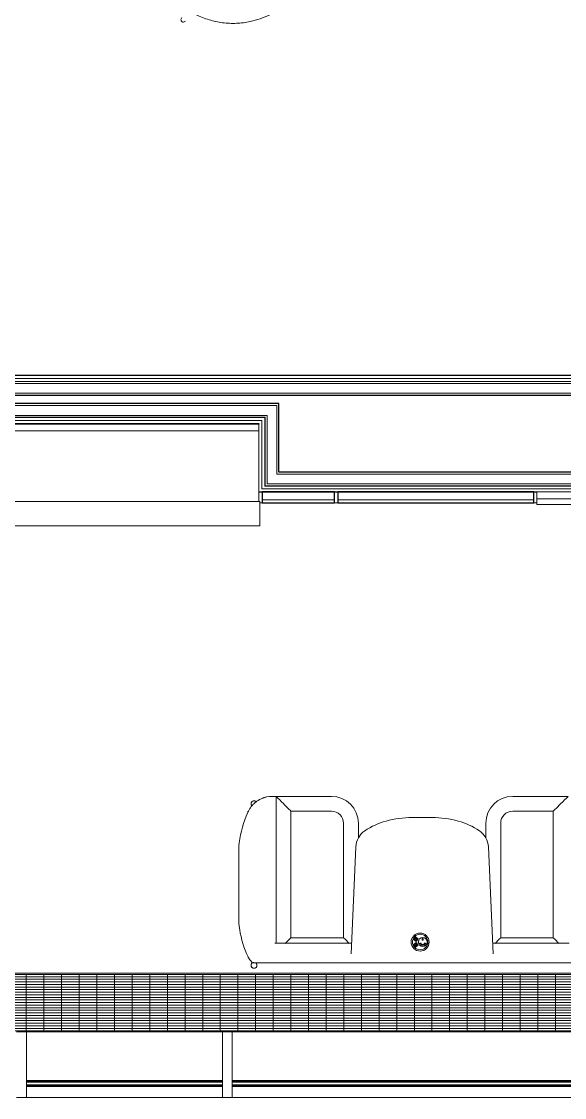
# Model space of a CAD drawing. Header units: millimetres. Extents: x 90978 to 295199, y -4084 to 97293.
# Drawn here: x 173551 to 176321, y 12073 to 17569 of the extents above; entities that cross this region are included whole.
import ezdxf

# ---------------------------------------------------------------- set-up
doc = ezdxf.new("R2010")
doc.units = ezdxf.units.MM
doc.header["$MEASUREMENT"] = 0
for name, color, linetype, lineweight in [('CSM-STL-XX-ZZ-M3-A-XXXX-00001_detached _19_04_21__rvt-1-Level 0$0$A-GENM', 7, 'CONTINUOUS', 9), ('CSM-STL-XX-ZZ-M3-A-XXXX-00001_detached _19_04_21__rvt-1-Level 0$0$A-GLAZ-CURT', 7, 'CONTINUOUS', 9), ('CSM-STL-XX-ZZ-M3-A-XXXX-00001_detached _19_04_21__rvt-1-Level 0$0$A-GLAZ-CWMG', 7, 'CONTINUOUS', 9), ('CSM-STL-XX-ZZ-M3-A-XXXX-00001_detached _19_04_21__rvt-1-Level 0$0$A-WALL', 7, 'CONTINUOUS', 9), ('CSM-STL-XX-ZZ-M3-A-XXXX-00001_detached _19_04_21__rvt-1-Level 0$0$I-FURN', 8, 'CONTINUOUS', 9), ('CSM-STL-XX-ZZ-M3-A-XXXX-00001_detached _19_04_21__rvt-1-Level 0$0$I-WALL', 7, 'CONTINUOUS', 9), ('G-IMPT', 8, 'CONTINUOUS', 9), ('I-FURN', 8, 'CONTINUOUS', 9)]:
    doc.layers.add(name, color=color, linetype=linetype, lineweight=lineweight)

msp = doc.modelspace()

# ---------------------------------------------------------------- hatches: boundary and pattern name
at = {"layer": 'CSM-STL-XX-ZZ-M3-A-XXXX-00001_detached _19_04_21__rvt-1-Level 0$0$A-GENM'}
h = msp.add_hatch(dxfattribs=at)
h.set_pattern_fill('FP_27', color=256, style=0, pattern_type=2)
h.set_pattern_definition([(0, (173125.082, 12558.142), (0, 13.2), []), (90, (173125.08, 12558.14), (-90, 6e-15), [])])
h.paths.add_polyline_path([(189294.8, 12414.1), (189294.8, 12702.1), (156955.3, 12702.1), (156955.3, 12414.1), (189031.6, 12414.1)], flags=0)
at = {"layer": 'CSM-STL-XX-ZZ-M3-A-XXXX-00001_detached _19_04_21__rvt-1-Level 0$0$A-GLAZ-CURT'}
h = msp.add_hatch(color=256, dxfattribs=at)
h.paths.add_polyline_path([(174575.8, 12130.7), (174575.8, 12136.7), (173575.8, 12136.7), (173575.8, 12130.7)], flags=0)
h.paths.add_polyline_path([(174575.8, 12152.7), (174575.8, 12158.7), (173575.8, 12158.7), (173575.8, 12152.7)], flags=0)
h = msp.add_hatch(color=256, dxfattribs=at)
h.paths.add_polyline_path([(176525.8, 12130.7), (176525.8, 12136.7), (174625.8, 12136.7), (174625.8, 12130.7), (175095.7, 12130.7)], flags=0)
h.paths.add_polyline_path([(176525.8, 12152.7), (176525.8, 12158.7), (174625.8, 12158.7), (174625.8, 12152.7), (175095.7, 12152.7)], flags=0)

# ---------------------------------------------------------------- linework, layer by layer
at = {"layer": 'CSM-STL-XX-ZZ-M3-A-XXXX-00001_detached _19_04_21__rvt-1-Level 0$0$A-GENM'}
for p, q in [((189294.8, 12702.1), (156955.3, 12702.1)), ((157147.6, 12708.1), (189300.8, 12708.1)), ((156955.3, 12414.1), (189294.8, 12414.1))]:
    msp.add_line(p, q, dxfattribs=at)
at = {"layer": 'CSM-STL-XX-ZZ-M3-A-XXXX-00001_detached _19_04_21__rvt-1-Level 0$0$A-GLAZ-CURT', "lineweight": 30}
for p, q in [((174575.8, 12158.7), (173575.8, 12158.7)), ((173575.8, 12158.7), (173575.8, 12152.7)), ((173575.8, 12152.7), (174575.8, 12152.7)), ((174575.8, 12152.7), (174575.8, 12158.7)), ((176525.8, 12158.7), (174625.8, 12158.7)), ((174625.8, 12158.7), (174625.8, 12152.7)), ((174625.8, 12152.7), (176525.8, 12152.7)), ((174575.8, 12136.7), (173575.8, 12136.7)), ((173575.8, 12136.7), (173575.8, 12130.7)), ((173575.8, 12130.7), (174575.8, 12130.7)), ((174575.8, 12130.7), (174575.8, 12136.7)), ((176525.8, 12136.7), (174625.8, 12136.7)), ((174625.8, 12136.7), (174625.8, 12130.7)), ((174625.8, 12130.7), (176525.8, 12130.7))]:
    msp.add_line(p, q, dxfattribs=at)
at = {"layer": 'CSM-STL-XX-ZZ-M3-A-XXXX-00001_detached _19_04_21__rvt-1-Level 0$0$A-GLAZ-CWMG', "lineweight": 20, "extrusion": (0, 0, -1)}
for p, q in [((173575.8, 12408.2), (173525.8, 12408.2)), ((173575.8, 12073.2), (173575.8, 12408.2)), ((174625.8, 12408.2), (174575.8, 12408.2)), ((174575.8, 12408.2), (174575.8, 12073.2)), ((174625.8, 12073.2), (174625.8, 12408.2)), ((173525.8, 12073.2), (173575.8, 12073.2)), ((174575.8, 12073.2), (174625.8, 12073.2))]:
    msp.add_line(p, q, dxfattribs=at)
at = {"layer": 'CSM-STL-XX-ZZ-M3-A-XXXX-00001_detached _19_04_21__rvt-1-Level 0$0$A-GLAZ-CWMG'}
for p, q in [((173575.8, 12408.2), (174575.8, 12408.2)), ((174625.8, 12408.2), (176525.8, 12408.2)), ((173575.8, 12073.2), (174575.8, 12073.2)), ((174625.8, 12073.2), (176525.8, 12073.2))]:
    msp.add_line(p, q, dxfattribs=at)
at = {"layer": 'CSM-STL-XX-ZZ-M3-A-XXXX-00001_detached _19_04_21__rvt-1-Level 0$0$A-WALL'}
for p, q in [((171302.3, 15746), (185411.5, 15746)), ((171302.3, 15731), (185411.5, 15731)), ((171302.3, 15730), (185411.5, 15730)), ((171302.3, 15720), (185411.5, 15720)), ((171302.3, 15670), (185411.5, 15670)), ((172362.3, 15607.4), (174762.3, 15607.4)), ((172362.3, 15557.4), (174762.3, 15557.4)), ((174762.3, 15607.4), (174803.3, 15607.4)), ((174762.3, 15557.4), (174793.3, 15557.4)), ((174793.3, 15557.4), (174803.3, 15557.4)), ((174803.3, 15607.4), (174853.3, 15607.4)), ((174803.3, 15557.4), (174803.3, 15207.4)), ((174853.3, 15607.4), (174853.3, 15257.4)), ((172362.3, 15547.4), (174762.3, 15547.4)), ((172362.3, 15546.4), (174762.3, 15546.4)), ((172362.3, 15531.4), (174762.3, 15531.4)), ((174762.3, 15547.4), (174792.3, 15547.4)), ((174762.3, 15546.4), (174777.3, 15546.4)), ((174762.3, 15531.4), (174777.3, 15531.4)), ((174777.3, 15546.4), (174792.3, 15546.4)), ((174777.3, 15531.4), (174777.3, 15181.4)), ((174792.3, 15547.4), (174793.3, 15547.4)), ((174792.3, 15546.4), (174792.3, 15196.4)), ((174793.3, 15547.4), (174793.3, 15197.4)), ((174863.3, 15257.4), (174853.3, 15257.4)), ((174863.3, 15257.4), (185421.5, 15257.4)), ((174792.3, 15181.4), (174777.3, 15181.4)), ((174793.3, 15196.4), (174792.3, 15196.4)), ((174863.3, 15181.4), (174792.3, 15181.4)), ((174803.3, 15197.4), (174793.3, 15197.4)), ((174863.3, 15196.4), (174793.3, 15196.4)), ((174853.3, 15207.4), (174803.3, 15207.4)), ((174863.3, 15197.4), (174803.3, 15197.4)), ((174863.3, 15207.4), (174853.3, 15207.4)), ((174863.3, 15207.4), (185471.5, 15207.4)), ((174863.3, 15197.4), (185481.5, 15197.4)), ((174863.3, 15196.4), (185482.5, 15196.4)), ((174863.3, 15181.4), (185497.5, 15181.4)), ((175148.3, 15126.4), (174778.3, 15126.4)), ((176164.3, 15126.4), (175164.3, 15126.4))]:
    msp.add_line(p, q, dxfattribs=at)
at = {"layer": 'CSM-STL-XX-ZZ-M3-A-XXXX-00001_detached _19_04_21__rvt-1-Level 0$0$I-FURN'}
for p, q in [((174762.3, 15512.7), (172362.3, 15512.7)), ((174762.3, 15477.7), (174762.3, 15512.7)), ((172362.3, 15477.7), (174762.3, 15477.7)), ((172362.3, 15477.7), (174762.3, 15477.7)), ((174762.3, 15477.7), (174762.3, 15117.2)), ((174767.3, 15117.2), (172357.3, 15117.2)), ((174767.3, 14992.7), (174767.3, 15117.2)), ((182196.3, 15166.4), (176180.3, 15166.4)), ((176180.3, 15166.4), (176180.3, 15131.4)), ((176180.3, 15101.4), (176180.3, 15131.4)), ((176180.3, 15131.4), (182196.3, 15131.4)), ((176180.3, 15131.4), (182196.3, 15131.4)), ((182196.3, 15101.4), (176180.3, 15101.4)), ((172357.3, 14992.7), (174767.3, 14992.7))]:
    msp.add_line(p, q, dxfattribs=at)
at = {"layer": 'CSM-STL-XX-ZZ-M3-A-XXXX-00001_detached _19_04_21__rvt-1-Level 0$0$I-WALL', "lineweight": 30}
for p, q in [((177349.5, 15761), (171302.3, 15761)), ((171302.3, 15660), (185411.5, 15660)), ((174762.3, 15617.4), (172362.3, 15617.4)), ((174853.3, 15617.4), (174762.3, 15617.4)), ((174863.3, 15617.4), (174853.3, 15617.4)), ((174863.3, 15267.4), (174863.3, 15617.4)), ((172362.3, 15516.4), (174762.3, 15516.4)), ((174762.3, 15516.4), (174762.3, 15512.7)), ((185411.5, 15267.4), (174863.3, 15267.4)), ((174762.3, 15166.4), (174777.3, 15166.4)), ((174777.3, 15166.4), (174863.3, 15166.4)), ((175148.3, 15166.4), (174778.3, 15166.4)), ((174778.3, 15166.4), (174778.3, 15110.4)), ((174863.3, 15166.4), (176180.3, 15166.4)), ((175148.3, 15110.4), (175148.3, 15166.4)), ((176164.3, 15166.4), (175164.3, 15166.4)), ((175164.3, 15166.4), (175164.3, 15110.4)), ((176164.3, 15110.4), (176164.3, 15166.4)), ((174778.3, 15110.4), (175148.3, 15110.4)), ((175164.3, 15110.4), (176164.3, 15110.4))]:
    msp.add_line(p, q, dxfattribs=at)
at = {"layer": 'CSM-STL-XX-ZZ-M3-A-XXXX-00001_detached _19_04_21__rvt-1-Level 0$0$I-WALL'}
for p, q in [((174778.3, 15110.4), (174767.3, 15110.4)), ((175164.3, 15110.4), (175148.3, 15110.4)), ((176180.3, 15110.4), (176164.3, 15110.4))]:
    msp.add_line(p, q, dxfattribs=at)
at = {"layer": 'G-IMPT'}
for p, q in [((175560.9, 12893.4), (175550.8, 12880.3)), ((175552.2, 12880.5), (175550.8, 12880.3)), ((175550.8, 12880.3), (175563.9, 12870.2)), ((175563.9, 12864), (175550.8, 12854)), ((175561.1, 12892), (175552.2, 12880.5)), ((175552.2, 12880.5), (175563.7, 12871.6)), ((175563.7, 12862.6), (175552.2, 12853.8)), ((175554.4, 12882.4), (175557.3, 12886.1)), ((175555.2, 12883.2), (175558.9, 12887.9)), ((175565.6, 12875.3), (175555.2, 12883.2)), ((175558.9, 12887.9), (175569.2, 12880)), ((175574, 12883.4), (175560.9, 12893.4)), ((175560.9, 12893.4), (175561.1, 12892)), ((175572.6, 12883.2), (175561.1, 12892)), ((175572.6, 12883.2), (175563.7, 12871.6)), ((175563.7, 12871.6), (175563.9, 12870.2)), ((175563.9, 12864), (175563.7, 12862.6)), ((175563.7, 12862.6), (175572.6, 12851.1)), ((175563.9, 12870.2), (175574, 12883.4)), ((175574, 12850.9), (175563.9, 12864)), ((175567.7, 12877.6), (175565.1, 12874.3)), ((175565.1, 12859.9), (175567.7, 12856.6)), ((175569.2, 12880), (175565.6, 12875.3)), ((175574, 12883.4), (175572.6, 12883.2)), ((175583.5, 12862), (175590.5, 12862)), ((175583.5, 12857.5), (175583.5, 12862)), ((175583.5, 12862), (175583.6, 12861.9)), ((175583.6, 12861.9), (175590.4, 12861.9)), ((175583.6, 12857.6), (175583.6, 12861.9)), ((175583.6, 12861.9), (175590.4, 12861.9)), ((175583.6, 12857.6), (175583.6, 12861.9)), ((175590.5, 12862), (175590.4, 12861.9)), ((175590.4, 12861.9), (175590.4, 12857.6)), ((175590.4, 12861.9), (175590.4, 12857.6)), ((175590.5, 12862), (175590.5, 12857.5)), ((175595.8, 12885.4), (175600.3, 12885.4)), ((175595.8, 12876.9), (175595.8, 12885.4)), ((175595.8, 12885.4), (175595.9, 12885.2)), ((175595.9, 12877), (175595.8, 12876.9)), ((175600.3, 12876.9), (175595.8, 12876.9)), ((175595.9, 12885.2), (175600.2, 12885.2)), ((175595.9, 12877), (175595.9, 12885.2)), ((175595.9, 12885.2), (175600.2, 12885.2)), ((175595.9, 12877), (175595.9, 12885.2)), ((175600.2, 12877), (175595.9, 12877)), ((175600.2, 12877), (175595.9, 12877)), ((175600.3, 12885.4), (175600.2, 12885.2)), ((175600.2, 12885.2), (175600.2, 12877)), ((175600.2, 12885.2), (175600.2, 12877)), ((175600.3, 12876.9), (175600.2, 12877)), ((175600.3, 12885.4), (175600.3, 12876.9)), ((175605.6, 12862), (175612.6, 12862)), ((175605.6, 12857.5), (175605.6, 12862)), ((175605.6, 12862), (175605.8, 12861.9)), ((175605.8, 12861.9), (175612.5, 12861.9)), ((175605.8, 12857.6), (175605.8, 12861.9)), ((175605.8, 12861.9), (175612.5, 12861.9)), ((175605.8, 12857.6), (175605.8, 12861.9)), ((175612.6, 12862), (175612.5, 12861.9)), ((175612.5, 12861.9), (175612.5, 12857.6)), ((175612.5, 12861.9), (175612.5, 12857.6)), ((175612.6, 12862), (175612.6, 12857.5)), ((175550.8, 12854), (175552.2, 12853.8)), ((175550.8, 12854), (175560.9, 12840.8)), ((175552.2, 12853.8), (175561.1, 12842.2)), ((175557.3, 12848.1), (175554.4, 12851.8)), ((175555.2, 12851.1), (175565.6, 12859)), ((175558.9, 12846.3), (175555.2, 12851.1)), ((175569.2, 12854.2), (175558.9, 12846.3)), ((175560.9, 12840.8), (175574, 12850.9)), ((175561.1, 12842.2), (175560.9, 12840.8)), ((175561.1, 12842.2), (175572.6, 12851.1)), ((175565.6, 12859), (175569.2, 12854.2)), ((175572.6, 12851.1), (175574, 12850.9)), ((175583.6, 12857.6), (175583.5, 12857.5)), ((175590.5, 12857.5), (175583.5, 12857.5)), ((175590.4, 12857.6), (175583.6, 12857.6)), ((175590.4, 12857.6), (175583.6, 12857.6)), ((175587.7, 12854.5), (175608.4, 12854.5)), ((175587.7, 12849.1), (175587.7, 12854.5)), ((175587.7, 12854.5), (175587.9, 12854.3)), ((175587.9, 12849.3), (175587.7, 12849.1)), ((175587.9, 12854.3), (175608.2, 12854.3)), ((175587.9, 12849.3), (175587.9, 12854.3)), ((175590.5, 12857.5), (175590.4, 12857.6)), ((175605.8, 12857.6), (175605.6, 12857.5)), ((175612.6, 12857.5), (175605.6, 12857.5)), ((175612.5, 12857.6), (175605.8, 12857.6)), ((175612.5, 12857.6), (175605.8, 12857.6)), ((175608.2, 12854.3), (175608.4, 12854.5)), ((175608.2, 12854.3), (175608.2, 12849.3)), ((175608.2, 12849.3), (175608.4, 12849.1)), ((175608.4, 12854.5), (175608.4, 12849.1)), ((175612.6, 12857.5), (175612.5, 12857.6))]:
    msp.add_line(p, q, dxfattribs=at)
for centre, radius, start, end in [((175584.8, 12867.1), 46, 0, 180), ((175584.8, 12867.1), 46, 180, 0), ((175584.8, 12867.1), 39.6, 0, 180), ((175584.8, 12867.1), 39.6, 180, 0), ((175598.1, 12867.2), 22.7, 0, 180), ((175598.1, 12867.2), 22.7, 180, 0), ((175598.1, 12867.2), 22.4, 0, 180), ((175598.1, 12867.2), 22.4, 180, 0), ((175598, 12892.9), 45, 256.686, 283.314), ((175598, 12892.9), 44.8, 256.8963, 283.1037)]:
    msp.add_arc(centre, radius, start, end, dxfattribs=at)
at = {"layer": 'I-FURN'}
for p, q in [((174722.3, 13575.2), (174722.2, 13574.6)), ((174722.2, 13574.6), (174722.2, 13574)), ((174722.4, 13575.8), (174722.3, 13575.2)), ((174722.5, 13576.4), (174722.4, 13575.8)), ((174722.7, 13577), (174722.5, 13576.4)), ((174722.8, 13577.6), (174722.7, 13577)), ((174723, 13578.1), (174722.8, 13577.6)), ((174723.2, 13578.7), (174723, 13578.1)), ((174723.5, 13579.3), (174723.2, 13578.7)), ((174723.7, 13579.8), (174723.5, 13579.3)), ((174724, 13580.3), (174723.7, 13579.8)), ((174724.3, 13580.9), (174724, 13580.3)), ((174724.6, 13581.4), (174724.3, 13580.9)), ((174725, 13581.9), (174724.6, 13581.4)), ((174725.3, 13582.3), (174725, 13581.9)), ((174725.7, 13582.8), (174725.3, 13582.3)), ((174726.1, 13583.3), (174725.7, 13582.8)), ((174726.5, 13583.7), (174726.1, 13583.3)), ((174726.9, 13584.1), (174726.5, 13583.7)), ((174727.4, 13584.5), (174726.9, 13584.1)), ((174727.8, 13584.9), (174727.4, 13584.5)), ((174728.3, 13585.3), (174727.8, 13584.9)), ((174728.8, 13585.6), (174728.3, 13585.3)), ((174729.3, 13585.9), (174728.8, 13585.6)), ((174729.8, 13586.2), (174729.3, 13585.9)), ((174730.4, 13586.5), (174729.8, 13586.2)), ((174730.9, 13586.8), (174730.4, 13586.5)), ((174731.5, 13587), (174730.9, 13586.8)), ((174732, 13587.2), (174731.5, 13587)), ((174732.6, 13587.4), (174732, 13587.2)), ((174733.2, 13587.6), (174732.6, 13587.4)), ((174733.7, 13587.7), (174733.2, 13587.6)), ((174734.3, 13587.9), (174733.7, 13587.7)), ((174734.9, 13588), (174734.3, 13587.9)), ((174735.5, 13588), (174734.9, 13588)), ((174736.1, 13588.1), (174735.5, 13588)), ((174736.7, 13588.1), (174736.1, 13588.1)), ((174737.3, 13588.1), (174736.7, 13588.1)), ((174737.9, 13588.1), (174737.3, 13588.1)), ((174738.5, 13588.1), (174737.9, 13588.1)), ((174739.1, 13588), (174738.5, 13588.1)), ((174739.7, 13587.9), (174739.1, 13588)), ((174740.3, 13587.8), (174739.7, 13587.9)), ((174740.9, 13587.7), (174740.3, 13587.8)), ((174741.4, 13587.5), (174740.9, 13587.7)), ((174742, 13587.3), (174741.4, 13587.5)), ((174742.6, 13587.1), (174742, 13587.3)), ((174743.1, 13586.9), (174742.6, 13587.1)), ((174743.7, 13586.6), (174743.1, 13586.9)), ((174744.2, 13586.4), (174743.7, 13586.6)), ((174744.7, 13586.1), (174744.2, 13586.4)), ((174745.2, 13585.7), (174744.7, 13586.1)), ((174745.7, 13585.4), (174745.2, 13585.7)), ((174746.2, 13585.1), (174745.7, 13585.4)), ((174746.7, 13584.7), (174746.2, 13585.1)), ((174747.2, 13584.3), (174746.7, 13584.7)), ((174747.6, 13583.9), (174747.2, 13584.3)), ((174748, 13583.5), (174747.6, 13583.9)), ((174816, 13610.4), (174802.9, 13608.4)), ((174829.3, 13611), (174816, 13610.4)), ((174829.3, 13611), (174849.8, 13611)), ((174849.8, 13611), (174849.8, 12859.9)), ((174849.8, 13611), (174969.8, 13611)), ((174969.8, 13611), (175132.5, 13611)), ((176057, 13611), (176339.7, 13611)), ((174722.2, 13574), (174722.1, 13573.4)), ((174722.1, 13573.4), (174722.1, 13573.1)), ((174722.1, 13573.1), (174722.2, 13572.5)), ((174722.2, 13572.5), (174722.2, 13571.9)), ((174722.2, 13571.9), (174722.3, 13571.3)), ((174722.3, 13571.3), (174722.3, 13570.7)), ((174722.3, 13570.7), (174722.4, 13570.1)), ((174722.4, 13570.1), (174722.6, 13569.6)), ((174722.6, 13569.6), (174722.7, 13569)), ((174722.7, 13569), (174722.9, 13568.4)), ((174722.9, 13568.4), (174723.1, 13567.8)), ((174723.1, 13567.8), (174723.3, 13567.3)), ((174723.3, 13567.3), (174723.6, 13566.7)), ((174723.6, 13566.7), (174723.8, 13566.2)), ((174723.8, 13566.2), (174724.1, 13565.7)), ((174724.1, 13565.7), (174724.4, 13565.2)), ((174724.4, 13565.2), (174724.8, 13564.7)), ((174724.8, 13564.7), (174725.1, 13564.2)), ((174725.1, 13564.2), (174725.5, 13563.7)), ((174725.5, 13563.7), (174725.9, 13563.2)), ((174725.9, 13563.2), (174726.3, 13562.8)), ((175132.5, 13535.1), (174925.7, 13535.1)), ((174925.7, 13535.1), (174925.7, 12889.1)), ((176263.8, 13535.1), (176057, 13535.1)), ((176263.8, 12889.1), (176263.8, 13535.1)), ((175193.9, 12889.1), (175193.9, 13473.8)), ((175269.8, 13473.8), (175269.8, 13399.1)), ((175645.7, 13502.7), (175543.9, 13502.7)), ((175919.7, 13399.1), (175919.7, 13473.8)), ((175995.6, 13473.8), (175995.6, 12889.1)), ((174659.8, 13364.3), (174659.8, 12957.8)), ((175256.8, 13352.8), (175232.9, 12806.8)), ((175956.6, 12806.8), (175932.7, 13352.8)), ((175235.3, 12861), (174843.9, 12861)), ((174925.7, 12889.1), (175193.9, 12889.1)), ((176345.6, 12861), (175954.2, 12861)), ((175995.6, 12889.1), (176263.8, 12889.1)), ((174722.3, 12750.6), (174722.2, 12750)), ((174722.2, 12750), (174722.2, 12749.4)), ((174722.4, 12751.2), (174722.3, 12750.6)), ((174722.5, 12751.8), (174722.4, 12751.2)), ((174722.7, 12752.4), (174722.5, 12751.8)), ((174722.8, 12753), (174722.7, 12752.4)), ((174723, 12753.5), (174722.8, 12753)), ((174723.2, 12754.1), (174723, 12753.5)), ((174723.5, 12754.7), (174723.2, 12754.1)), ((174723.7, 12755.2), (174723.5, 12754.7)), ((174724, 12755.7), (174723.7, 12755.2)), ((174724.3, 12756.2), (174724, 12755.7)), ((174724.6, 12756.8), (174724.3, 12756.2)), ((174725, 12757.2), (174724.6, 12756.8)), ((174725.3, 12757.7), (174725, 12757.2)), ((174725.7, 12758.2), (174725.3, 12757.7)), ((174726.1, 12758.6), (174725.7, 12758.2)), ((174726.5, 12759.1), (174726.1, 12758.6)), ((174726.9, 12759.5), (174726.5, 12759.1)), ((174727.4, 12759.9), (174726.9, 12759.5)), ((174727.8, 12760.3), (174727.4, 12759.9)), ((174728.3, 12760.6), (174727.8, 12760.3)), ((174728.8, 12761), (174728.3, 12760.6)), ((174734.9, 12761), (174729.2, 12761)), ((174734.8, 12761), (174734.8, 12765.1)), ((176460.4, 12761), (174734.8, 12761)), ((174745.7, 12760.8), (174745.2, 12761.1)), ((174746.2, 12760.4), (174745.7, 12760.8)), ((174746.7, 12760.1), (174746.2, 12760.4)), ((174747.2, 12759.7), (174746.7, 12760.1)), ((174747.6, 12759.3), (174747.2, 12759.7)), ((174748, 12758.8), (174747.6, 12759.3)), ((174748.4, 12758.4), (174748, 12758.8)), ((174748.8, 12757.9), (174748.4, 12758.4)), ((174749.2, 12757.5), (174748.8, 12757.9)), ((174749.5, 12757), (174749.2, 12757.5)), ((174749.9, 12756.5), (174749.5, 12757)), ((174750.2, 12756), (174749.9, 12756.5)), ((174750.4, 12755.4), (174750.2, 12756)), ((174750.7, 12754.9), (174750.4, 12755.4)), ((174751, 12754.4), (174750.7, 12754.9)), ((174751.2, 12753.8), (174751, 12754.4)), ((174751.4, 12753.2), (174751.2, 12753.8)), ((174751.6, 12752.7), (174751.4, 12753.2)), ((174751.7, 12752.1), (174751.6, 12752.7)), ((174751.8, 12751.5), (174751.7, 12752.1)), ((174752, 12750.9), (174751.8, 12751.5)), ((174752, 12750.3), (174752, 12750.9)), ((174752.1, 12749.7), (174752, 12750.3)), ((174722.2, 12749.4), (174722.1, 12748.8)), ((174722.1, 12748.8), (174722.1, 12748.5)), ((174722.1, 12748.5), (174722.2, 12747.9)), ((174722.2, 12747.9), (174722.2, 12747.3)), ((174722.2, 12747.3), (174722.3, 12746.7)), ((174722.3, 12746.7), (174722.3, 12746.1)), ((174722.3, 12746.1), (174722.4, 12745.5)), ((174722.4, 12745.5), (174722.6, 12744.9)), ((174722.6, 12744.9), (174722.7, 12744.4)), ((174722.7, 12744.4), (174722.9, 12743.8)), ((174722.9, 12743.8), (174723.1, 12743.2)), ((174723.1, 12743.2), (174723.3, 12742.7)), ((174723.3, 12742.7), (174723.6, 12742.1)), ((174723.6, 12742.1), (174723.8, 12741.6)), ((174723.8, 12741.6), (174724.1, 12741.1)), ((174724.1, 12741.1), (174724.4, 12740.5)), ((174724.4, 12740.5), (174724.8, 12740)), ((174724.8, 12740), (174725.1, 12739.6)), ((174725.1, 12739.6), (174725.5, 12739.1)), ((174725.5, 12739.1), (174725.9, 12738.6)), ((174725.9, 12738.6), (174726.3, 12738.2)), ((174726.3, 12738.2), (174726.7, 12737.8)), ((174726.7, 12737.8), (174727.1, 12737.3)), ((174727.1, 12737.3), (174727.6, 12737)), ((174727.6, 12737), (174728.1, 12736.6)), ((174728.1, 12736.6), (174728.5, 12736.2)), ((174728.5, 12736.2), (174729, 12735.9)), ((174729, 12735.9), (174729.6, 12735.6)), ((174729.6, 12735.6), (174730.1, 12735.3)), ((174730.1, 12735.3), (174730.6, 12735)), ((174730.6, 12735), (174731.2, 12734.8)), ((174731.2, 12734.8), (174731.7, 12734.5)), ((174731.7, 12734.5), (174732.3, 12734.3)), ((174732.3, 12734.3), (174732.8, 12734.1)), ((174732.8, 12734.1), (174733.4, 12734)), ((174733.4, 12734), (174734, 12733.8)), ((174734, 12733.8), (174734.6, 12733.7)), ((174734.6, 12733.7), (174735.2, 12733.6)), ((174735.2, 12733.6), (174735.8, 12733.6)), ((174735.8, 12733.6), (174736.4, 12733.5)), ((174736.4, 12733.5), (174737, 12733.5)), ((174737, 12733.5), (174737.6, 12733.5)), ((174737.6, 12733.5), (174738.2, 12733.6)), ((174738.2, 12733.6), (174738.8, 12733.6)), ((174738.8, 12733.6), (174739.4, 12733.7)), ((174739.4, 12733.7), (174740, 12733.8)), ((174740, 12733.8), (174740.6, 12733.9)), ((174740.6, 12733.9), (174741.1, 12734.1)), ((174741.1, 12734.1), (174741.7, 12734.2)), ((174741.7, 12734.2), (174742.3, 12734.4)), ((174742.3, 12734.4), (174742.8, 12734.6)), ((174742.8, 12734.6), (174743.4, 12734.9)), ((174743.4, 12734.9), (174743.9, 12735.1)), ((174743.9, 12735.1), (174744.5, 12735.4)), ((174744.5, 12735.4), (174745, 12735.7)), ((174745, 12735.7), (174745.5, 12736)), ((174745.5, 12736), (174746, 12736.4)), ((174746, 12736.4), (174746.5, 12736.7)), ((174746.5, 12736.7), (174746.9, 12737.1)), ((174746.9, 12737.1), (174747.4, 12737.5)), ((174747.4, 12737.5), (174747.8, 12737.9)), ((174747.8, 12737.9), (174748.2, 12738.4)), ((174748.2, 12738.4), (174748.6, 12738.8)), ((174748.6, 12738.8), (174749, 12739.3)), ((174749, 12739.3), (174749.3, 12739.8)), ((174749.3, 12739.8), (174749.7, 12740.3)), ((174749.7, 12740.3), (174750, 12740.8)), ((174750, 12740.8), (174750.3, 12741.3)), ((174750.3, 12741.3), (174750.6, 12741.8)), ((174750.6, 12741.8), (174750.8, 12742.4)), ((174750.8, 12742.4), (174751.1, 12742.9)), ((174751.1, 12742.9), (174751.3, 12743.5)), ((174751.3, 12743.5), (174751.5, 12744.1)), ((174751.5, 12744.1), (174751.6, 12744.6)), ((174751.6, 12744.6), (174751.8, 12745.2)), ((174751.8, 12745.2), (174751.9, 12745.8)), ((174751.9, 12745.8), (174752, 12746.4)), ((174752, 12746.4), (174752.1, 12747)), ((174752.1, 12749.1), (174752.1, 12749.7)), ((174752.1, 12748.5), (174752.1, 12749.1)), ((174752.1, 12748.2), (174752.1, 12748.5)), ((174752.1, 12747.6), (174752.1, 12748.2)), ((174752.1, 12747), (174752.1, 12747.6))]:
    msp.add_line(p, q, dxfattribs=at)
for centre, radius, start, end in [((174377.3, 17579), 13.1, 131.9662, 319.5824), ((174737.1, 13573.2), 15, 45, 180), ((174737.1, 13573.1), 15, 135, 180), ((175132.5, 13473.8), 137.3, 0, 90), ((176057, 13473.8), 137.3, 90, 180), ((175221.1, 13298.7), 565, 155.9594, 172.293), ((174737.1, 13573.2), 15, 180, 223.1278), ((174737.1, 13573.1), 15, 180, 222.7788), ((175132.5, 13473.8), 61.4, 0, 90), ((176057, 13473.8), 61.4, 90, 180), ((175502.2, 13144.2), 353, 105.0355, 124.4526), ((175543.9, 12989.3), 513.5, 90, 105.0355), ((175645.7, 12989.3), 513.5, 74.9645, 90), ((175687.3, 13144.2), 353, 55.5474, 74.9645), ((175362.3, 13348.2), 105.6, 124.4526, 177.5001), ((175827.2, 13348.2), 105.6, 2.4999, 55.5474), ((176238.5, 13161), 1591.7, 172.293, 172.6632), ((176238.5, 13161), 1591.7, 187.3368, 187.707), ((175221.1, 13023.3), 565, 187.707, 202.2498), ((174844.6, 12869.3), 158.3, 202.2498, 208.1526), ((174737.1, 12748.5), 15, 122.3615, 180), ((174737.1, 12748.5), 15, 135, 180), ((174737.1, 12748.5), 15, 0, 56.9714), ((174737.1, 12748.5), 15, 0, 45), ((174737.1, 12748.5), 15, 180, 225), ((174737.1, 12748.5), 15, 180, 0), ((174737.1, 12748.5), 15, 315, 0)]:
    msp.add_arc(centre, radius, start, end, dxfattribs=at)
for points, knots in [([(174817.8, 17602.7), (174801.8, 17595.2), (174768.9, 17582.1), (174712, 17566.3), (174647.5, 17557.8), (174576.5, 17560.9), (174518.7, 17573.4), (174474, 17588.6), (174452.3, 17597.7), (174441.6, 17602.7)], [-1, -1, -1, -1, -0.863636, -0.727273, -0.545455, -0.363636, -0.181818, -0.090909, 0, 0, 0, 0]), ([(174802.9, 13608.4), (174801.7, 13608.2), (174798.5, 13607.5), (174792.5, 13606), (174786.6, 13604.1), (174780, 13601.8), (174770.7, 13597.9), (174758.4, 13591.3), (174746, 13582.6), (174734, 13572.1), (174723.1, 13559.9), (174713.7, 13546.4), (174708.6, 13536.7), (174706.3, 13531.7)], [0, 0, 0, 0, 0.1, 0.2, 0.25, 0.3, 0.4, 0.5, 0.6, 0.7, 0.8, 0.9, 1, 1, 1, 1])]:
    msp.add_open_spline(points, degree=3, knots=knots, dxfattribs=at)
for points in [[(174849.8, 13611), (174861.8, 13599.1), (174886.5, 13574.3), (174912.4, 13548.3), (174925.7, 13535.1)], [(176339.7, 13611), (176327.9, 13599), (176303.1, 13574.3), (176277, 13548.4), (176263.8, 13535.1)], [(174706.3, 13531.7), (174706.1, 13531.2), (174705.7, 13530.3), (174705.2, 13529.4), (174705, 13528.9)], [(174896.4, 12859.8), (174906, 12869.4), (174915.8, 12879.1), (174925.7, 12889.1)], [(175223.2, 12859.8), (175213.6, 12869.5), (175203.8, 12879.3), (175193.9, 12889.1)], [(175995.6, 12889.1), (175985.8, 12879.1), (175976, 12869.4), (175966.4, 12859.8)], [(176293.2, 12859.8), (176283.6, 12869.5), (176273.8, 12879.3), (176263.8, 12889.1)], [(174705, 12794.6), (174708.3, 12788.5), (174715.7, 12776.7), (174724.5, 12766.1), (174729.2, 12761)]]:
    msp.add_open_spline(points, degree=3, dxfattribs=at)

doc.saveas('drawing.dxf')
